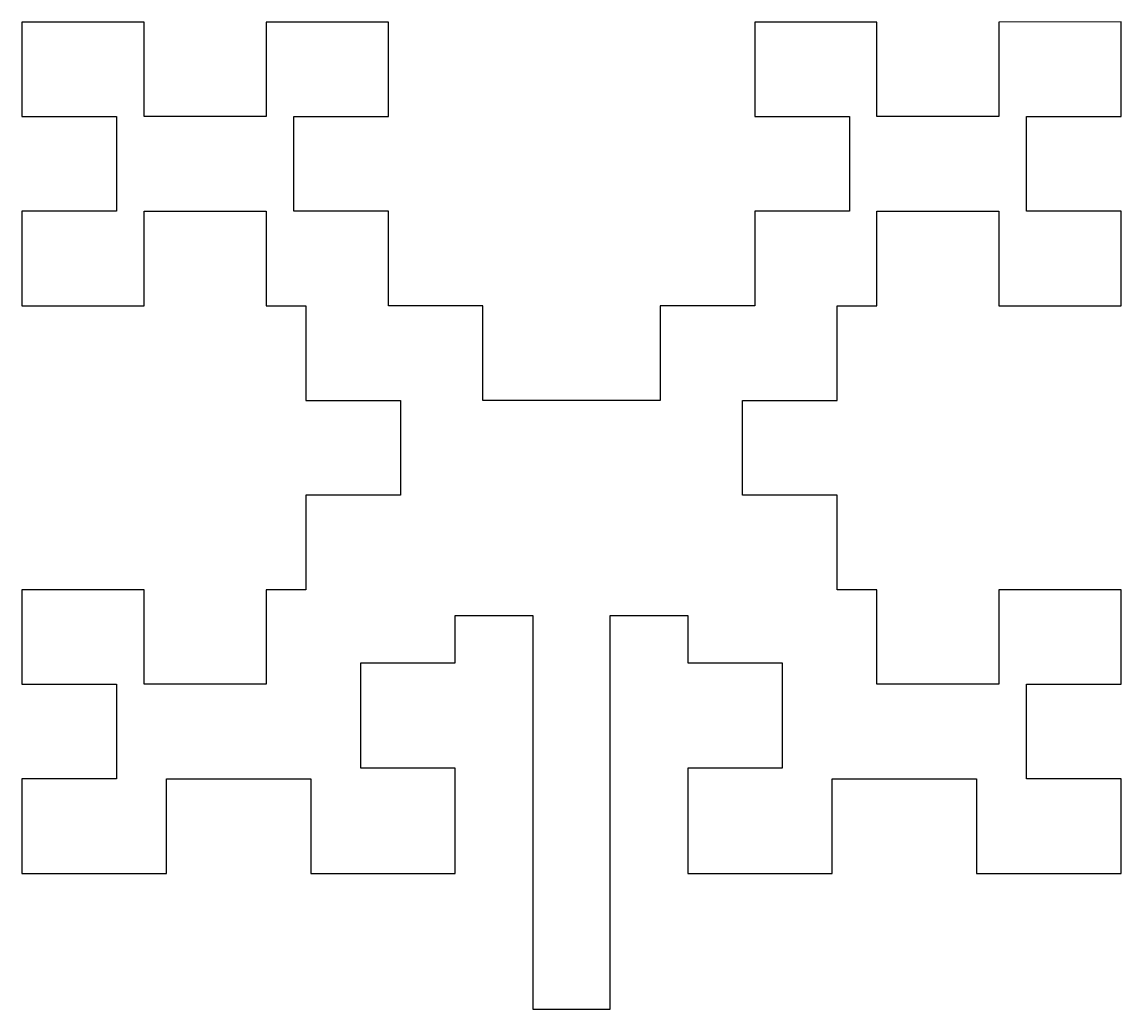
# Model space of a CAD drawing. Header units: millimetres. Extents: x 2591.9 to 2629.9, y 1333.9 to 1368.1.
import ezdxf

# ---------------------------------------------------------------- set-up
doc = ezdxf.new("R2010")
doc.units = ezdxf.units.MM

msp = doc.modelspace()

# ---------------------------------------------------------------- linework, layer by layer
msp.add_lwpolyline([(2614.923, 1347.011), (2614.923, 1345.866), (2618.198, 1345.866), (2618.198, 1342.22), (2614.923, 1342.22), (2614.923, 1338.575), (2619.922, 1338.575), (2619.922, 1341.85), (2624.921, 1341.85), (2624.921, 1338.575), (2629.919, 1338.575), (2629.919, 1341.851), (2626.643, 1341.851), (2626.643, 1345.128), (2629.919, 1345.128), (2629.919, 1348.402), (2625.695, 1348.402), (2625.695, 1345.127), (2621.469, 1345.127), (2621.469, 1348.402), (2620.094, 1348.402), (2620.094, 1351.678), (2616.819, 1351.678), (2616.819, 1354.953), (2620.094, 1354.953), (2620.094, 1358.227), (2621.469, 1358.227), (2621.469, 1361.502), (2625.695, 1361.502), (2625.695, 1358.227), (2629.919, 1358.227), (2629.919, 1361.502), (2626.644, 1361.502), (2626.644, 1364.777), (2629.919, 1364.778), (2629.919, 1368.053), (2625.695, 1368.052), (2625.695, 1364.776), (2621.469, 1364.777), (2621.469, 1368.052), (2617.243, 1368.052), (2617.243, 1364.777), (2620.519, 1364.777), (2620.519, 1361.501), (2617.243, 1361.501), (2617.243, 1358.227), (2613.966, 1358.227), (2613.966, 1354.952), (2607.837, 1354.952), (2607.837, 1358.227), (2604.563, 1358.227), (2604.563, 1361.501), (2601.288, 1361.501), (2601.288, 1364.777), (2604.563, 1364.777), (2604.563, 1368.052), (2600.335, 1368.052), (2600.335, 1364.777), (2596.109, 1364.777), (2596.109, 1368.052), (2591.883, 1368.052), (2591.883, 1364.777), (2595.159, 1364.777), (2595.159, 1361.501), (2591.883, 1361.501), (2591.883, 1358.227), (2596.108, 1358.227), (2596.108, 1361.503), (2600.335, 1361.503), (2600.335, 1358.227), (2601.708, 1358.227), (2601.708, 1354.953), (2604.984, 1354.953), (2604.984, 1351.677), (2601.708, 1351.677), (2601.708, 1348.402), (2600.335, 1348.402), (2600.335, 1345.127), (2596.109, 1345.127), (2596.109, 1348.402), (2591.883, 1348.402), (2591.883, 1345.127), (2595.159, 1345.127), (2595.159, 1341.851), (2591.883, 1341.851), (2591.883, 1338.575), (2596.882, 1338.575), (2596.882, 1341.85), (2601.881, 1341.85), (2601.881, 1338.575), (2606.88, 1338.575), (2606.88, 1342.22), (2603.605, 1342.22), (2603.605, 1345.866), (2606.88, 1345.866), (2606.88, 1347.011), (2606.88, 1347.511), (2609.561, 1347.511), (2609.561, 1347.011), (2609.561, 1333.886), (2612.242, 1333.886), (2612.242, 1347.011), (2612.242, 1347.511), (2614.923, 1347.511)], close=True)

doc.saveas('drawing.dxf')
